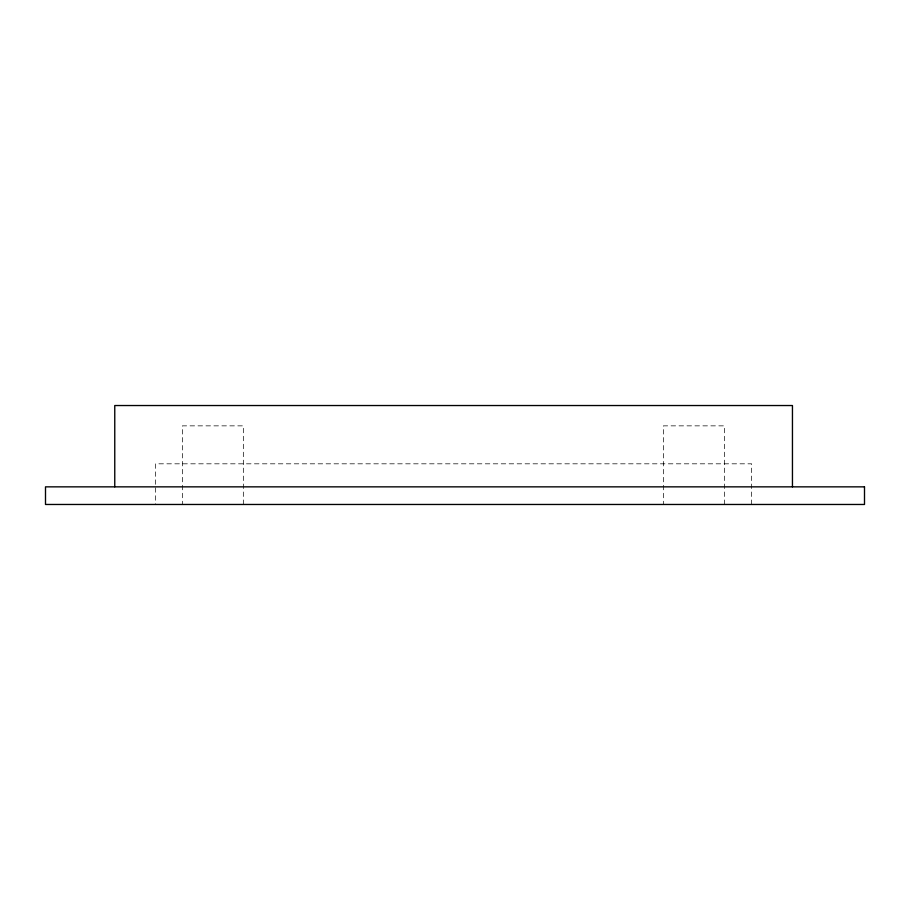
<?xml version="1.0" encoding="UTF-8"?>
<svg xmlns="http://www.w3.org/2000/svg" width="910" height="910" viewBox="0 0 910 910"><rect width="100%" height="100%" fill="white"/><g stroke="black" fill="none" stroke-linecap="round" stroke-linejoin="round"><path stroke-width="0.68" stroke-dasharray="4.55 3.41" d="M751.649 504.47L751.649 463.816L155.553 463.816L155.553 504.47M724.349 504.47L724.349 425.857L663.39 425.857L663.39 504.47M243.334 504.47L243.334 425.857L182.364 425.857L182.364 504.47"/><path stroke-width="1.36" d="M792.451 486.85L792.451 405.53L114.762 405.53L114.762 486.85M864.5 486.85L45.5 486.85L45.5 504.47L864.5 504.47L864.5 486.85"/></g></svg>
